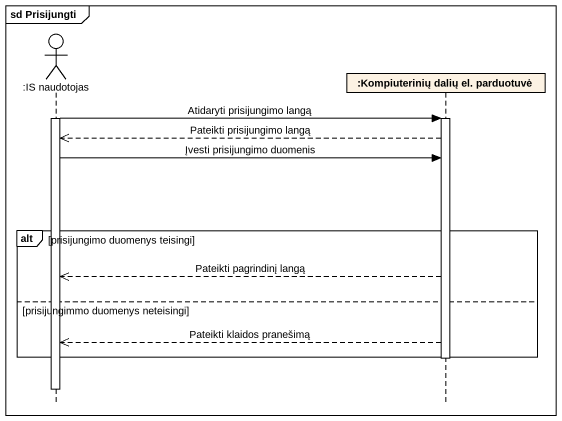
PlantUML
@startuml
mainframe sd Prisijungti
hide footbox
actor ":IS naudotojas" as IS_naudotojas
participant ":Kompiuterinių dalių el. parduotuvė" as Kompiuterinių_dalių_el

activate IS_naudotojas
IS_naudotojas -> Kompiuterinių_dalių_el : Atidaryti prisijungimo langą
activate Kompiuterinių_dalių_el
Kompiuterinių_dalių_el -->> IS_naudotojas : Pateikti prisijungimo langą
IS_naudotojas -> Kompiuterinių_dalių_el : Įvesti prisijungimo duomenis
alt prisijungimo duomenys teisingi
  Kompiuterinių_dalių_el -->> IS_naudotojas : Pateikti pagrindinį langą
else prisijungimmo duomenys neteisingi
  Kompiuterinių_dalių_el -->> IS_naudotojas : Pateikti klaidos pranešimą
end
deactivate Kompiuterinių_dalių_el
deactivate IS_naudotojas
@enduml
